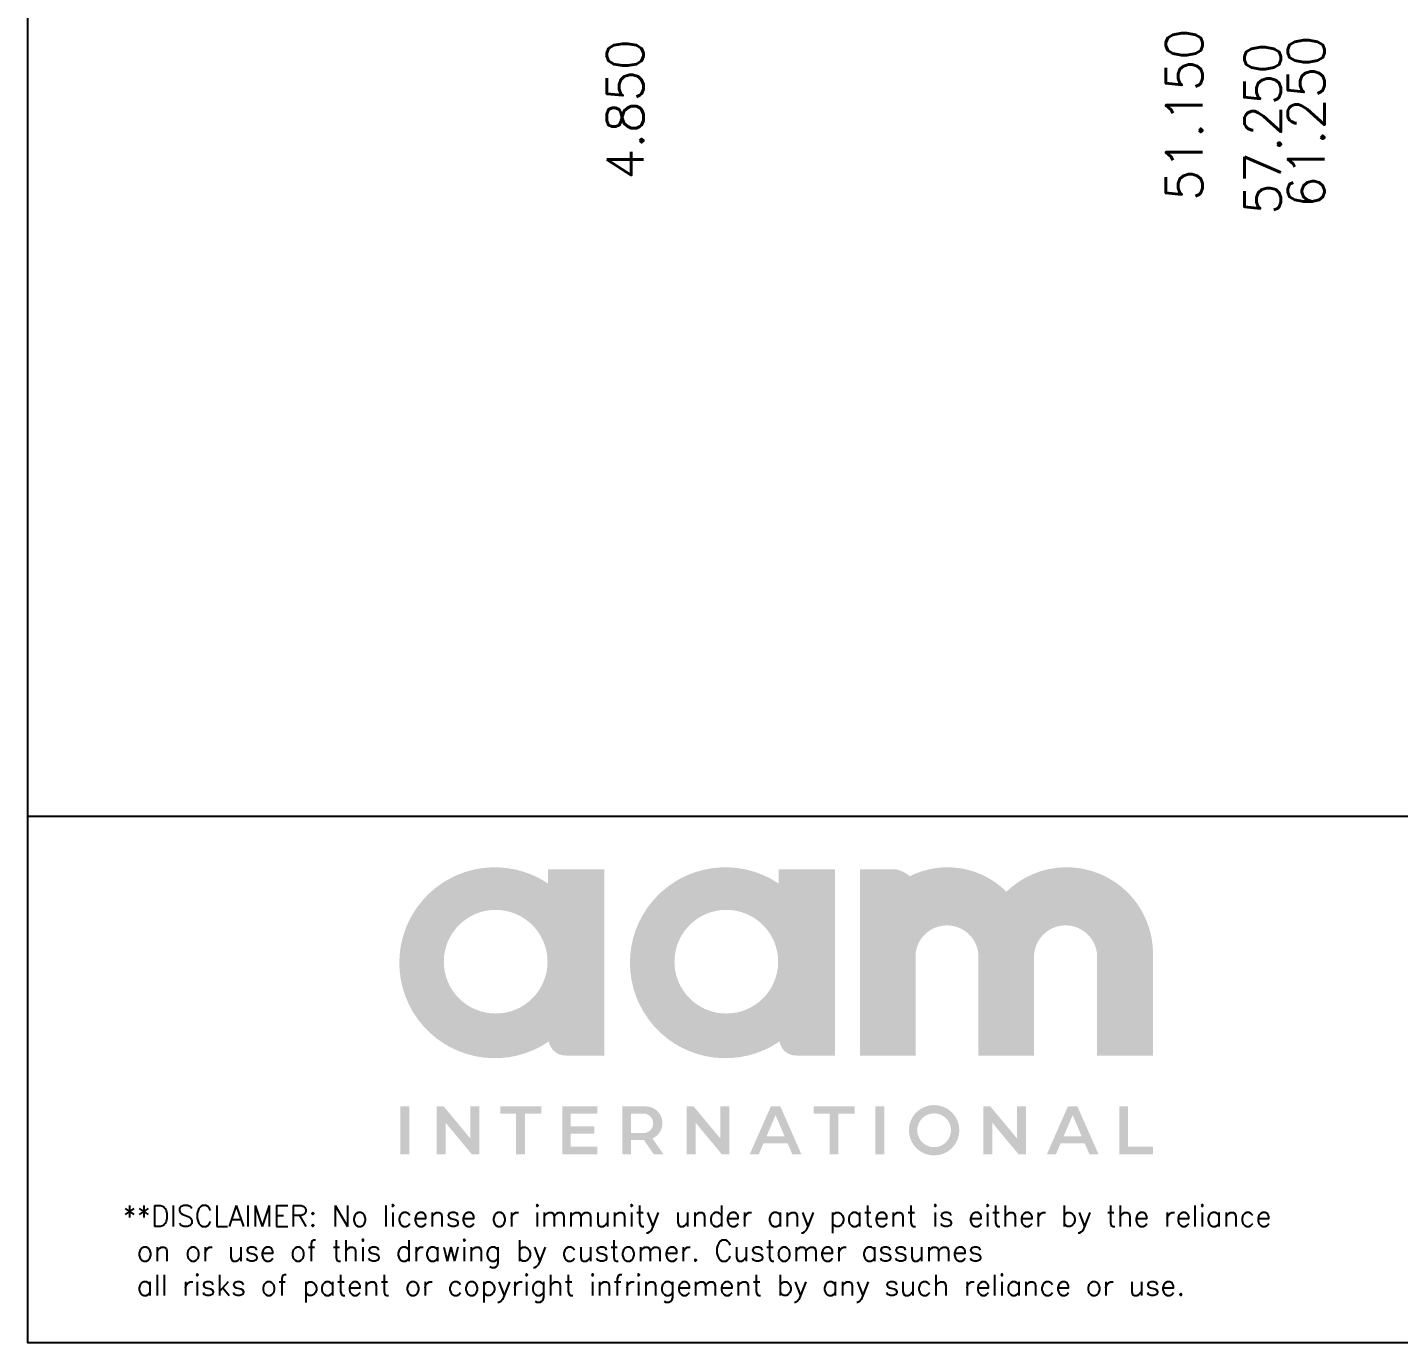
# Model space of a CAD drawing. Extents: x -336 to 28, y -457 to 7.
# Drawn here: x -336.4 to -222.9, y -456.9 to -347.9 of the extents above; entities that cross this region are included whole.
import ezdxf

# ---------------------------------------------------------------- set-up
doc = ezdxf.new("R2010")
doc.units = 0
doc.header["$MEASUREMENT"] = 0
for name, color, linetype in [('1D', 4, 'CONTINUOUS'), ('DRAWING-SHEET', 6, 'CONTINUOUS'), ('logo', 3, 'CONTINUOUS'), ('TEMPLATE', 6, 'CONTINUOUS')]:
    doc.layers.add(name, color=color, linetype=linetype)
doc.styles.add('simplex', font='SIMPLEX.SHX')

# ---------------------------------------------------------------- blocks, each defined once
blk = doc.blocks.new('comp logo')
at = {"layer": 'logo', "true_color": 0xaa312c}
h = blk.add_hatch(color=15, dxfattribs=at)
h.dxf.hatch_style = 1
h.paths.add_polyline_path([(-5.478, 4.532), (-7.266, 4.532), (-7.266, 4.083, 1.889057), (-7.241, -0.943, 0.380764), (-6.694, -1.392), (-5.478, -1.392)])
h.paths.add_polyline_path([(-7.284, 1.595, -1), (-10.584, 1.595, -1)], flags=16)
h.paths.add_polyline_path([(1.861, 4.532), (0.074, 4.532), (0.074, 4.083, 1.889057), (0.099, -0.943, 0.380764), (0.646, -1.392), (1.861, -1.392)])
h.paths.add_polyline_path([(0.056, 1.595, -1), (-3.244, 1.595, -1)], flags=16)
h.paths.add_polyline_path([(4.245, 4.315, 0.127425), (3.82, 4.532), (2.661, 4.532), (2.661, -1.392), (4.427, -1.392), (4.427, 1.692, -1.057833), (6.43, 1.692), (6.43, -1.392), (8.199, -1.392), (8.199, 1.692, -1.055561), (10.207, 1.692), (10.207, -1.392), (11.984, -1.392), (11.984, 1.934, 0.652706), (7.32, 3.822, 0.324597)])
at = {"layer": 'logo'}
h = blk.add_hatch(color=7, dxfattribs=at)
h.dxf.hatch_style = 1
h.paths.add_polyline_path([(-11.964, -4.532), (-11.682, -4.532), (-11.682, -3.011), (-11.964, -3.011)])
h.paths.add_polyline_path([(-10.529, -3.529), (-9.695, -4.532), (-9.453, -4.532), (-9.453, -3.011), (-9.739, -3.011), (-9.739, -4.033), (-10.589, -3.011), (-10.81, -3.011), (-10.81, -4.532), (-10.529, -4.532)])
h.paths.add_polyline_path([(-8.286, -3.246), (-8.286, -4.532), (-8.003, -4.532), (-8.003, -3.246), (-7.484, -3.246), (-7.484, -3.011), (-8.787, -3.011), (-8.787, -3.246)])
h.paths.add_polyline_path([(-6.815, -3.011), (-6.815, -4.532), (-5.703, -4.532), (-5.703, -4.297), (-6.542, -4.297), (-6.542, -3.879), (-5.799, -3.879), (-5.799, -3.646), (-6.542, -3.646), (-6.542, -3.246), (-5.703, -3.246), (-5.703, -3.011)])
h.paths.add_polyline_path([(-4.898, -3.011), (-4.898, -4.532), (-4.625, -4.532), (-4.625, -4.082), (-4.218, -4.082), (-3.903, -4.532), (-3.593, -4.532), (-3.943, -4.031, 0.813597), (-4.161, -3.011)])
h.paths.add_polyline_path([(-4.625, -3.247), (-4.167, -3.247, -0.813374), (-4.167, -3.853), (-4.625, -3.853)], flags=16)
h.paths.add_polyline_path([(-2.855, -4.532), (-2.573, -4.532), (-2.573, -3.529), (-1.74, -4.532), (-1.498, -4.532), (-1.498, -3.011), (-1.784, -3.011), (-1.784, -4.033), (-2.634, -3.011), (-2.855, -3.011)])
h.paths.add_polyline_path([(-0.846, -4.532), (-0.558, -4.532), (-0.408, -4.182), (0.356, -4.182), (0.506, -4.532), (0.794, -4.532), (0.125, -3.011), (-0.177, -3.011)])
h.paths.add_polyline_path([(-0.026, -3.291), (0.26, -3.959), (-0.312, -3.959)], flags=16)
h.paths.add_polyline_path([(1.691, -3.246), (1.691, -4.532), (1.973, -4.532), (1.973, -3.246), (2.492, -3.246), (2.492, -3.011), (1.189, -3.011), (1.189, -3.246)])
h.paths.add_polyline_path([(3.15, -4.532), (3.432, -4.532), (3.432, -3.011), (3.15, -3.011)])
h.paths.add_polyline_path([(4.216, -3.771, 1), (5.822, -3.771, 1)])
h.paths.add_polyline_path([(5.557, -3.771, -1), (4.481, -3.771, -1)], flags=16)
h.paths.add_polyline_path([(6.809, -3.011), (6.589, -3.011), (6.589, -4.532), (6.87, -4.532), (6.87, -3.529), (7.704, -4.532), (7.946, -4.532), (7.946, -3.011), (7.659, -3.011), (7.659, -4.033)])
h.paths.add_polyline_path([(9.58, -3.011), (9.278, -3.011), (8.609, -4.532), (8.898, -4.532), (9.048, -4.182), (9.811, -4.182), (9.961, -4.532), (10.249, -4.532)])
h.paths.add_polyline_path([(9.429, -3.291), (9.716, -3.959), (9.143, -3.959)], flags=16)
h.paths.add_polyline_path([(10.912, -4.532), (11.982, -4.532), (11.982, -4.298), (11.185, -4.298), (11.185, -3.011), (10.912, -3.011)])

msp = doc.modelspace()

# ---------------------------------------------------------------- linework, layer by layer
at = {"layer": 'TEMPLATE', "color": 6}
msp.add_line((-7.2631, -413.2903), (-336.4313, -413.2903), dxfattribs=at)
msp.add_lwpolyline([(-336.4313, 6.6412), (-336.4313, -456.8566), (-7.2631, -456.8566), (-7.2631, 6.6412)], close=True, dxfattribs=at)

# ---------------------------------------------------------------- block references
at = {"layer": 'DRAWING-SHEET', "xscale": 2.602119542631037, "yscale": 2.602119542631037, "zscale": 2.602119542631037}
msp.add_blockref('comp logo', (-274.4083, -429.4577), dxfattribs=at)

# ---------------------------------------------------------------- texts
at = {"layer": '1D', "linetype": 'ByBlock', "style": 'simplex'}
for s, p in [('51.150', (-239.1237, -362.2729)), ('4.850', (-285.4237, -360.5443))]:
    msp.add_text(s, height=3.025, rotation=90, dxfattribs=at).set_placement(p)
at = {"layer": '1D', "color": 4, "linetype": 'ByBlock', "style": 'simplex'}
for s, p in [('57.250', (-232.6288, -363.4253)), ('61.250', (-229.0237, -362.8491))]:
    msp.add_text(s, height=3.025, rotation=90, dxfattribs=at).set_placement(p)
at = {"layer": 'DRAWING-SHEET', "color": 7, "insert": (-328.5668, -445.5127), "char_height": 1.719822, "width": 225.538946, "attachment_point": 1, "style": 'simplex'}
msp.add_mtext('**DISCLAIMER: No license or immunity under any patent is either by the reliance \\P on or use of this drawing by customer. Customer assumes\\P all risks of patent or copyright infringement by any such reliance or use.', dxfattribs=at)

doc.saveas('drawing.dxf')
